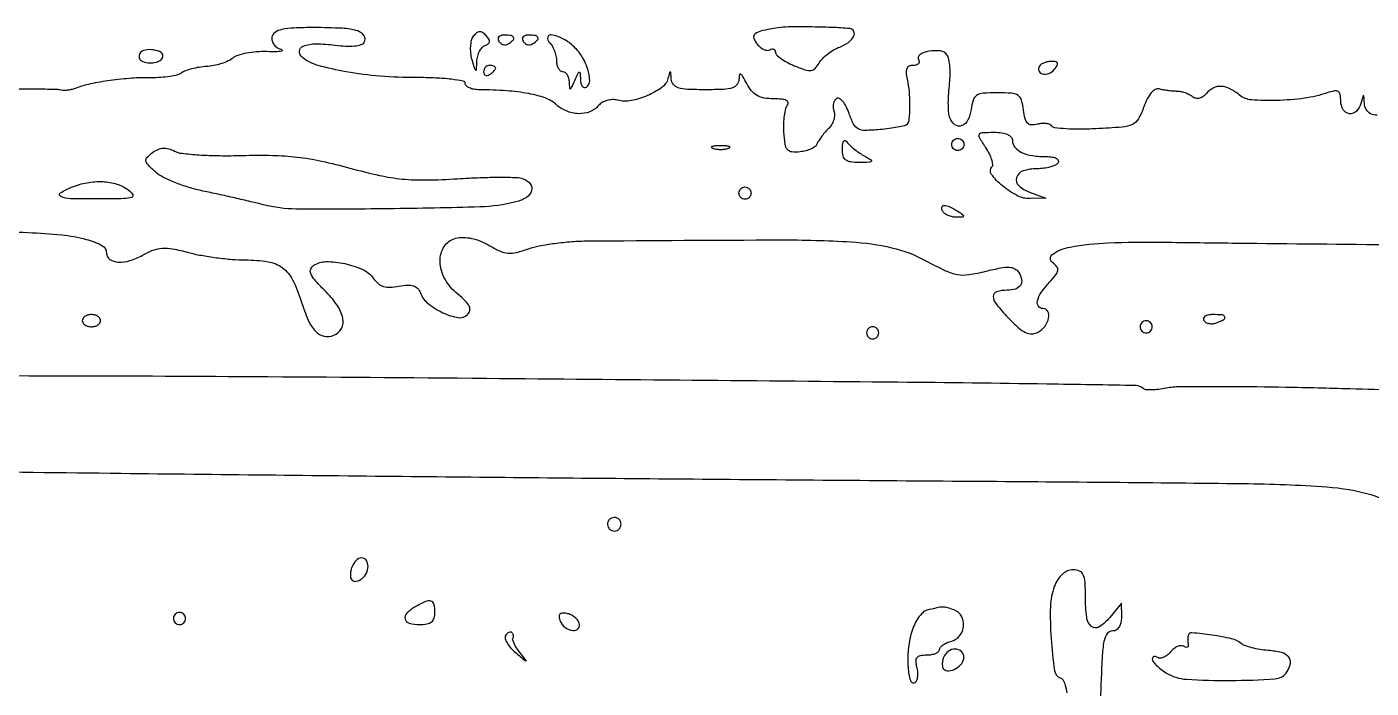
# Model space of a CAD drawing. Extents: x 0 to 5034, y 0 to 2560.
# Drawn here: x 3751.9 to 3973, y 213.5 to 322.3 of the extents above; entities that cross this region are included whole.
import ezdxf

# ---------------------------------------------------------------- set-up
doc = ezdxf.new("R2010")
doc.units = 0

msp = doc.modelspace()

# ---------------------------------------------------------------- linework, layer by layer
for points in [[(3973.988919, 307.810731, -0.116603), (3972.882037, 308.062728, -0.152812), (3972.187745, 308.721672, -0.110963), (3971.883999, 309.75, 0.002113), (3971.801199, 310.923939, 0.392517), (3971.719237, 311, 0.339035), (3971.622879, 310.926177, 0.001923), (3971.310674, 309.75, -0.133444), (3970.566971, 308.453895, -0.227518), (3969.412677, 308.049308, -0.232984), (3968.396363, 308.698003, -0.137074), (3968, 310.116631, 0.042968), (3967.906754, 311.199688, 0.216726), (3967.573016, 311.688964, 0.187533), (3966.947366, 311.799308, 0.031557), (3965.75, 311.481704, -0.046098), (3962.00913, 310.60484, -0.028106), (3957.483161, 310.233257, -0.024515), (3953.306781, 310.33059, -0.156356), (3951.365449, 311.111667, 0.053867), (3949.775408, 312.165029, 0.106898), (3948.322961, 312.558385, 0.13048), (3947.03191, 312.285902, 0.103006), (3945.911009, 311.392773, -0.063817), (3945.35144, 310.87084, -0.098151), (3944.750651, 310.597138, -0.114093), (3944.15782, 310.594412, -0.111035), (3943.617321, 310.851362, 0.052677), (3943.080444, 311.187714, 0.032088), (3942.387588, 311.472731, 0.031911), (3941.655988, 311.669162, 0.048145), (3941, 311.7365, -0.019728), (3940.326204, 311.767197, -0.01221), (3939.538297, 311.853737, -0.012242), (3938.763115, 311.977482, -0.021492), (3938.130373, 312.122807, 0.199084), (3937.49385, 312.043282, 0.085628), (3936.820375, 311.489519, 0.060793), (3936.16996, 310.518861, 0.033261), (3935.608171, 309.199046, -0.043077), (3934.715749, 307.211516, -0.159339), (3933.719482, 306.289626, -0.08776), (3932.039414, 305.85069, -0.008019), (3927.711198, 305.571397, -0.011155), (3925.091677, 305.50303, -0.016734), (3922.805676, 305.570901, -0.01169), (3920.952061, 305.731684, -0.230802), (3920.482404, 306.028471, 0.166538), (3920.159565, 306.293392, 0.060326), (3919.575348, 306.43427, 0.051483), (3918.846477, 306.443921, 0.04156), (3918.074769, 306.309302, -0.074437), (3917.105241, 306.20499, -0.19352), (3916.476812, 306.488451, -0.133845), (3916.075645, 307.225173, -0.029656), (3915.825765, 308.653182, 0.042486), (3915.500333, 310.268072, 0.178089), (3914.921421, 311.051714, 0.128161), (3913.850398, 311.415125, 0.01805), (3911.5, 311.5, 0.018087), (3909.170694, 311.415712, 0.124364), (3908.091584, 311.058349, 0.177895), (3907.507342, 310.292101, 0.046226), (3907.183578, 308.75, -0.087606), (3906.669315, 307.022411, -0.185234), (3905.653476, 306.094132, -0.259839), (3904.541507, 306.244443, -0.141328), (3903.685628, 307.376856, -0.071825), (3903.509881, 308.151837, -0.016762), (3903.448311, 309.486997, -0.016947), (3903.481506, 311.043066, -0.015902), (3903.619678, 312.626856, 0.022517), (3903.735874, 314.198546, 0.025081), (3903.70337, 315.718407, 0.025524), (3903.545779, 316.997651, 0.106629), (3903.25526, 317.7124, 0.216089), (3902.154137, 318.382428, 0.07402), (3900.242196, 318.33125, 0.101325), (3898.761959, 317.746034, 0.406945), (3898.570264, 316.88631, -0.156055), (3898.653904, 316.550301, -0.191393), (3898.516032, 316.260354, -0.128089), (3898.152007, 316.064345, -0.059856), (3897.616435, 316, 0.110571), (3896.978097, 315.857089, 0.183451), (3896.599849, 315.465001, 0.122132), (3896.488492, 314.781505, 0.038325), (3896.653019, 313.75, -0.036929), (3896.987679, 311.688797, -0.024337), (3897.080083, 309.287838, -0.019238), (3896.973235, 307.094149, -0.17636), (3896.576465, 306.243132, -0.143799), (3896.244243, 306.061743, -0.00853), (3895.108894, 305.835072, -0.012282), (3893.726714, 305.618485, -0.008713), (3892.167292, 305.440807, -0.019681), (3889.788944, 305.30589, -0.126215), (3888.625533, 305.582954, -0.154699), (3887.858522, 306.359941, -0.034149), (3887.113873, 308.103189, 0.033402), (3886.635777, 309.227069, 0.057174), (3886.075224, 310.076693, 0.083791), (3885.524616, 310.546303, 0.28014), (3885.069546, 310.542982, 0.122041), (3884.736189, 310.202171, 0.081485), (3884.538445, 309.690597, 0.073659), (3884.502881, 309.09041, 0.069748), (3884.640801, 308.493674, -0.108296), (3884.741465, 307.830568, -0.062026), (3884.588749, 307.032138, -0.057562), (3884.221807, 306.227541, -0.060705), (3883.686413, 305.543556, 0.019052), (3883.084298, 304.893719, 0.018039), (3882.521835, 304.188303, 0.018335), (3882.070029, 303.528442, 0.058328), (3881.839286, 303.047324, -0.156392), (3881.541271, 302.647843, -0.048061), (3880.881852, 302.26718, -0.042821), (3880.016586, 301.959251, -0.035625), (3879.056382, 301.779467, -0.0513), (3877.712805, 301.764201, -0.200269), (3876.993772, 302.144458, -0.137752), (3876.602131, 303.032759, -0.020447), (3876.403597, 305, -0.022901), (3876.38395, 306.4136, -0.02582), (3876.497261, 307.767041, -0.026323), (3876.711492, 308.894404, -0.111732), (3877.016179, 309.504822, 0.252766), (3877.095085, 309.914344, 0.217462), (3876.798437, 310.243784, 0.080071), (3875.997503, 310.448014, 0.022857), (3874.712039, 310.504822, -0.043235), (3873.154609, 310.637326, -0.086254), (3871.993617, 311.052423, -0.091763), (3871.086416, 311.814176, -0.054213), (3870.307816, 313, 0.010675), (3869.669138, 314.185886, 0.133238), (3869.31331, 314.545371, 0.511138), (3869.089725, 314.445673, 0.049514), (3869.014742, 313.75, -0.158449), (3868.720557, 312.870258, -0.157924), (3867.964961, 312.330216, -0.066104), (3866.461935, 312.064058, -0.010812), (3863.5, 312, -0.011253), (3860.562868, 312.066113, -0.064354), (3859.030092, 312.334818, -0.146538), (3858.230337, 312.873871, -0.156388), (3857.883999, 313.75, 0.003278), (3857.806164, 314.81806, 0.341141), (3857.713098, 314.920637, 0.386014), (3857.603628, 314.851954, 0.003555), (3857.329708, 313.848832, -0.172356), (3856.315644, 312.369177, -0.055496), (3853.96954, 311.03291, -0.054855), (3851.259834, 310.202815, -0.111317), (3849.043707, 310.278319, 0.072903), (3848.203983, 310.371258, 0.059888), (3847.311755, 310.231888, 0.061551), (3846.504019, 309.892729, 0.089637), (3845.914323, 309.396765, -0.128094), (3844.492932, 308.374985, -0.101731), (3842.621731, 308.062048, -0.091968), (3840.615703, 308.511644, -0.083107), (3838.823572, 309.659665, 0.102192), (3837.142153, 310.649102, 0.036051), (3834.423102, 311.361194, 0.028773), (3830.80878, 311.820994, 0.014823), (3826.25, 312.000534, -0.041991), (3825.388599, 312.081442, -0.061225), (3824.660937, 312.306438, -0.080079), (3824.167112, 312.631386, -0.210265), (3824, 313.011202, 0.360888), (3823.663221, 313.417029, 0.015831), (3821.712886, 313.719319, 0.019884), (3819.136052, 313.931998, 0.010647), (3815.94282, 314, -0.020095), (3809.996907, 314.239059, -0.023567), (3804.400667, 314.956434, -0.02428), (3799.769248, 316.007537, -0.098649), (3797.202666, 317.306058, -0.240169), (3796.721586, 318.343125, -0.30234), (3797.325973, 319.182107, -0.092314), (3799.459403, 319.559781, -0.031841), (3802.595736, 319.331824, 0.022685), (3804.300626, 319.176498, 0.036428), (3805.759454, 319.216379, 0.04254), (3806.865353, 319.423546, 0.188955), (3807.384459, 319.81305, 0.292441), (3807.367866, 320.887532, 0.177049), (3806.30759, 321.670172, 0.058767), (3803.723751, 322.108404, 0.012565), (3799.16571, 322.224562, 0.009879), (3795.788379, 322.159015, 0.044129), (3793.825497, 321.907657, 0.088954), (3792.700876, 321.441422, 0.203273), (3792.192914, 320.697769, 0.11631), (3792.213724, 320.074803, 0.092222), (3792.506866, 319.466242, 0.08521), (3793.025778, 318.965115, 0.080123), (3793.692914, 318.652629, -0.276055), (3793.85395, 318.481135, -0.43037), (3793.750003, 318.328394, -0.038756), (3792.8425, 318.252943, -0.009609), (3791.349648, 318.273456, 0.027194), (3789.654351, 318.237143, 0.028128), (3787.992301, 318.016413, 0.029284), (3786.583723, 317.661503, 0.097141), (3785.748535, 317.206266, -0.067073), (3784.988253, 316.7309, -0.029071), (3783.872387, 316.302318, -0.028121), (3782.615186, 315.978148, -0.033327), (3781.398887, 315.819754, 0.024198), (3780.204131, 315.68628, 0.023242), (3779.011436, 315.436902, 0.023904), (3777.982432, 315.118149, 0.073434), (3777.342172, 314.772685, -0.098007), (3776.651604, 314.442491, -0.023236), (3775.395819, 314.182487, -0.023029), (3773.897998, 314.014562, -0.020923), (3772.342172, 313.977594, 0.022526), (3769.14072, 313.891265, 0.016431), (3765.600674, 313.518684, 0.016508), (3762.317106, 312.952557, 0.041982), (3760, 312.267, -0.032756), (3759.352303, 312.062315, -0.027792), (3758.646875, 311.930279, -0.028733), (3757.989057, 311.882827, -0.067109), (3757.5, 311.941527, 0.059121), (3756.774545, 312.040335, 0.001859), (3753.782812, 312.080863, 0.003596), (3750.24988, 312.090177, 0.002482)], [(3985.644058, 262.358509, -0.001485), (3969.5, 262.772274, 0.002567), (3958.923583, 263.020444, 0.003616), (3949.491269, 263.125083, 0.002128), (3941.546618, 263.121944, 0.049403), (3939.300064, 262.888871, -0.020468), (3938.030084, 262.682395, -0.027067), (3936.860939, 262.604977, -0.026576), (3935.913422, 262.643979, -0.17452), (3935.490186, 262.843147, 0.194257), (3934.361687, 263.322484, 0.000705), (3919.649337, 263.565564, 0.001466), (3895.163563, 263.863795, 0.000106), (3827.5, 264.475145, 0.000694), (3789.156833, 264.760201, 0.001064), (3755.934219, 264.890329, 0.001203), (3726.202767, 264.871954, 0.001487)], [(3745.52928, 288.612892, -0.011054), (3752.074701, 288.510895, -0.016223), (3757.614002, 288.121781, -0.039389), (3761.64217, 287.383319, -0.057469), (3764.22185, 286.368304, -0.277061), (3765, 285.071805, 0.252681), (3765.531872, 284.086544, 0.132978), (3766.891893, 283.64129, 0.085878), (3768.843279, 283.875304, 0.057648), (3770.911861, 284.7642, -0.036233), (3772.679139, 285.614817, -0.078864), (3774.144371, 285.940551, -0.063551), (3775.830224, 285.82983, -0.017209), (3778.442007, 285.226754, 0.020654), (3780.545235, 284.756342, 0.012178), (3783.089751, 284.360359, 0.012172), (3785.65499, 284.088234, 0.020339), (3787.823222, 284, -0.040267), (3791.569709, 283.697791, -0.119181), (3793.931864, 282.704032, -0.118748), (3795.583979, 280.738351, -0.039829), (3796.994928, 277.235687, 0.026945), (3798.170344, 274.08618, 0.087737), (3799.397559, 272.237749, 0.150757), (3800.776746, 271.465549, 0.1454), (3802.373252, 271.589736, 0.181706), (3803.617998, 272.694518, 0.174192), (3803.854731, 274.368521, 0.10282), (3802.909353, 276.547478, 0.042806), (3800.834425, 279.011729, -0.013617), (3799.222247, 280.714197, -0.08202), (3798.569919, 281.738087, -0.200394), (3798.563985, 282.476555, -0.151331), (3799.084425, 283.109845, -0.147401), (3801.125895, 283.718652, -0.052819), (3804.176437, 283.386635, -0.052783), (3807.119805, 282.413127, -0.133579), (3808.84302, 280.989521, 0.064406), (3809.639225, 280.123414, 0.099264), (3810.528851, 279.636355, 0.086337), (3811.628813, 279.491669, 0.039004), (3813.07762, 279.665524, -0.031754), (3814.490571, 279.85587, -0.092166), (3815.466164, 279.74477, -0.130073), (3816.139554, 279.326426, -0.097759), (3816.605781, 278.584935, 0.131675), (3817.895704, 276.809254, 0.061774), (3820.323543, 275.296195, 0.064708), (3822.846806, 274.502682, 0.247789), (3824.364902, 274.989541, 0.139623), (3824.731647, 275.665337, 0.168138), (3824.650297, 276.379619, 0.089604), (3824.03843, 277.227166, 0.022297), (3822.75, 278.362203, -0.096723), (3820.65855, 280.843499, -0.118978), (3819.851089, 283.753594, -0.152979), (3820.529313, 286.206221, -0.190117), (3822.438372, 287.573888, -0.06806), (3823.657278, 287.708505, -0.046859), (3825.038904, 287.542521, -0.043006), (3826.491492, 287.094499, -0.037125), (3827.922916, 286.386463, 0.028665), (3829.703412, 285.467989, 0.083554), (3831.038426, 285.123954, 0.081701), (3832.429602, 285.232052, 0.026604), (3834.408246, 285.830661, -0.039363), (3836.161975, 286.312794, -0.014523), (3838.695501, 286.723114, -0.01429), (3841.49942, 287.012771, -0.016688), (3844.173702, 287.122444, -0.001159), (3875.726886, 287.28956, -0.015176), (3887.423117, 286.969348, -0.04283), (3894.171754, 285.995399, -0.066846), (3899.654241, 283.916552, 0.01301), (3902.97819, 282.2285, 0.066995), (3904.940427, 281.599736, 0.081492), (3906.819594, 281.57403, 0.024437), (3909.635316, 282.13839, -0.012437), (3912.051273, 282.683216, -0.058381), (3913.46822, 282.797238, -0.113045), (3914.383166, 282.552406, -0.133439), (3915.035792, 281.942088, -0.090801), (3915.49802, 280.759029, -0.195303), (3915.312206, 279.8152, -0.176408), (3914.493709, 279.203965, -0.073183), (3913.10765, 279, 0.068186), (3911.359792, 278.760526, 0.347924), (3910.82141, 278.020295, 0.161606), (3911.301004, 276.751017, 0.019713), (3913.292027, 274.486083, 0.018436), (3914.968703, 272.849229, 0.072419), (3916.164721, 272.045087, 0.123206), (3917.186097, 271.835741, 0.112568), (3918.223946, 272.119852, 0.110044), (3919.34908, 273.088118, 0.111353), (3919.950792, 274.438442, 0.174496), (3919.788058, 275.529128, 0.275997), (3919, 276, -0.244422), (3918.254836, 276.387414, -0.215988), (3918.09119, 277.254824, -0.09285), (3918.712056, 278.629797, -0.035193), (3920.04148, 280.274898, 0.018194), (3921.13464, 281.537386, 0.128001), (3921.465327, 282.272665, 0.215689), (3921.306222, 282.878435, 0.064517), (3920.597419, 283.552424, -0.521461), (3920.628392, 284.965746, -0.101303), (3923.469821, 286.119241, -0.036535), (3929.722407, 286.814094, -0.013015), (3938.713236, 286.918488, 0.001067), (3950.93112, 286.768387, 0.000137), (3977.149418, 286.509409, 0.000172), (4005.943886, 286.242771, 0.000232)], [(3709.5, 249.587568, 0.000212), (3767.394206, 248.894006, 0.000375), (3815.123869, 248.378214, 0.000408), (3859.960678, 247.963914, 0.000318), (3908.685146, 247.584474, -0.000823), (3951.949784, 247.203827, -0.015039), (3965.7148, 246.645764, -0.051475), (3972.929296, 245.38167, -0.11613), (3977.75, 242.700723, 0.039146)], [(3928.501385, 211.581901, -0.002663), (3928.799937, 218.574, -0.031331), (3929.10055, 221.279895, -0.108453), (3929.616286, 222.536898, -0.246145), (3930.5, 223, 0.134124), (3931.102284, 223.164521, 0.115456), (3931.57787, 223.619455, 0.091828), (3931.87669, 224.3371, 0.05661), (3931.966731, 225.25), (3931.933461, 227.5), (3929.994668, 225.173717, -0.070966), (3928.266683, 223.613862, -0.33573), (3927.01696, 223.682919, -0.188592), (3926.206391, 225.184533, -0.030553), (3926, 228.559017, 0.014218), (3925.930254, 231.011276, 0.092992), (3925.636019, 232.201663, 0.189565), (3925.026983, 232.790272, 0.098734), (3923.975249, 233, 0.099685), (3923.051814, 232.814047, 0.082451), (3922.201055, 232.278342, 0.07064), (3921.46498, 231.410207, 0.047827), (3920.880536, 230.25, 0.087059), (3920.229128, 226.992625, 0.02325), (3920.350119, 221.686012, 0.016242), (3920.885038, 216.448008, 0.286146), (3921.925592, 215.191469, -0.198741), (3922.34018, 214.832138, -0.045741), (3922.684393, 213.952226, -0.040427), (3922.921293, 212.787516, -0.029972)]]:
    msp.add_lwpolyline(points, format="xyb")
for points in [[(3825.31642, 320.792382, 0.10129), (3824.985177, 320.117159, 0.046644), (3824.82752, 319.146169, 0.04349), (3824.84847, 318.054192, 0.04559), (3825.059122, 317, 0.002476), (3825.538721, 315.41194, 0.227632), (3825.699087, 315.238372, 0.509424), (3825.826528, 315.319168, 0.004367), (3825.90032, 316.666667, -0.052389), (3826.031288, 317.529403, -0.05495), (3826.337906, 318.33151, -0.061185), (3826.763956, 318.958114, -0.125656), (3827.25, 319.291667, 0.069697), (3827.772819, 319.570945, 0.214282), (3827.967161, 319.911292, 0.171034), (3827.861019, 320.341045, 0.042849), (3827.407618, 320.917382, 0.053547), (3826.825846, 321.419037, 0.167618), (3826.335347, 321.556078, 0.164024), (3825.857722, 321.362614, 0.050749)], [(3829.510081, 319.983688, 0.090427), (3829.820631, 319.639411, 0.095498), (3830.22714, 319.434921, 0.099685), (3830.665803, 319.401101, 0.108373), (3831.069098, 319.542705, 0.050477), (3831.838655, 320.13314, 0.315493), (3831.933879, 320.592818, 0.25701), (3831.519563, 320.914842, 0.039415), (3830.440983, 321, 0.067432), (3829.890269, 320.925389, 0.140899), (3829.524436, 320.701458, 0.190788), (3829.397824, 320.36964, 0.136093)], [(3833.510081, 319.983688, 0.090427), (3833.820631, 319.639411, 0.095498), (3834.22714, 319.434921, 0.099685), (3834.665803, 319.401101, 0.108373), (3835.069098, 319.542705, 0.050477), (3835.838655, 320.13314, 0.315493), (3835.933879, 320.592818, 0.25701), (3835.519563, 320.914842, 0.039415), (3834.440983, 321, 0.067432), (3833.890269, 320.925389, 0.140899), (3833.524436, 320.701458, 0.190788), (3833.397824, 320.36964, 0.136093)], [(3837.8, 319.8, -0.062206), (3838.259641, 319.209158, -0.039117), (3838.6475, 318.42375, -0.038823), (3838.91209, 317.577103, -0.056383), (3839, 316.8, 0.053595), (3839.074027, 316.111367, 0.073362), (3839.29375, 315.52875, 0.093122), (3839.618409, 315.137625, 0.17482), (3840, 315, -0.16722), (3840.387084, 314.86682, -0.090029), (3840.726896, 314.485937, -0.072474), (3840.969234, 313.919407, -0.054897), (3841.070285, 313.25, 0.011173), (3841.131074, 312.278423, 0.467319), (3841.282091, 312.172505, 0.223503), (3841.489401, 312.347994, 0.005675), (3842, 313.5, -0.004561), (3842.535655, 314.715843, -0.240506), (3842.729011, 314.870499, -0.453283), (3842.870739, 314.763078, -0.008061), (3842.929715, 313.690983, 0.050739), (3843.021917, 313.037761, 0.105867), (3843.245526, 312.577869, 0.175084), (3843.557243, 312.382164, 0.194278), (3843.90612, 312.441979, 0.265759), (3844.475761, 313.490392, 0.073701), (3844.148856, 315.40708, 0.062474), (3843.144755, 317.535205, 0.070811), (3841.679687, 319.25, 0.060208), (3839.926101, 320.455146, 0.085462), (3838.128483, 321.03362, 0.393461), (3837.554404, 320.633335, 0.254701)], [(3875.406647, 322.191451, 0.012771), (3872.732406, 321.688287, 0.114845), (3871.660946, 321.183593, 0.31271), (3871.452391, 320.499095, 0.095872), (3872.000683, 319.499177, 0.051192), (3872.535356, 318.974694, 0.064875), (3873.126963, 318.616913, 0.078734), (3873.682828, 318.470705, 0.164878), (3874.113307, 318.570027, -0.082442), (3874.452119, 318.708927, -0.161028), (3874.739534, 318.681609, -0.182412), (3874.930562, 318.494537, -0.109182), (3875, 318.180337, 0.205583), (3875.189908, 317.737981, 0.034744), (3875.915197, 317.139002, 0.033052), (3876.922404, 316.514857, 0.024001), (3878.115565, 315.952131, 0.016994), (3879.905205, 315.281132, 0.108096), (3880.864414, 315.175801, 0.17641), (3881.545675, 315.509278, 0.064126), (3882.19628, 316.38625, -0.06573), (3882.739476, 317.113575, -0.033708), (3883.588582, 317.874462, -0.032802), (3884.583705, 318.551886, -0.042221), (3885.580715, 319.030688, 0.066305), (3887.00042, 319.798436, 0.110327), (3887.8961, 320.813749, 0.248718), (3887.90867, 321.62103, 0.259057), (3887.25, 322.063815, 0.01194), (3884.243785, 322.247432, 0.006587), (3880.563033, 322.335603, 0.005344), (3877.091747, 322.33591, 0.037477)], [(3770.487659, 317.980032, 0.086456), (3770.347192, 317.629461, 0.102024), (3770.345313, 317.272696, 0.11056), (3770.481778, 316.965717, 0.11748), (3770.733688, 316.754232, 0.085984), (3771.764165, 316.443417, 0.076224), (3772.8851, 316.477903, 0.087776), (3773.803236, 316.82141, 0.194412), (3774.25, 317.404671, 0.34024), (3773.96037, 318.116771, 0.094491), (3772.74709, 318.546191, 0.079865), (3771.313066, 318.535234, 0.215807)], [(3918.439699, 315.902432, 0.224307), (3918.34949, 315.10226, 0.259634), (3918.912648, 314.594515, 0.153551), (3919.957775, 314.677327, 0.124203), (3920.870817, 315.344344, 0.031082), (3921.350581, 316.001551, 0.224487), (3921.398805, 316.379874, 0.276877), (3921.139755, 316.60512, 0.043901), (3920.440135, 316.666667, 0.045576), (3919.820558, 316.610073, 0.045718), (3919.222161, 316.442173, 0.049747), (3918.729936, 316.195636, 0.113856)], [(3827, 314.940983, 0.108972), (3827.078288, 314.586039, 0.182303), (3827.29375, 314.3746, 0.161196), (3827.6179, 314.343488, 0.082592), (3828, 314.5, 0.029505), (3828.382774, 314.768994, 0.035638), (3828.70625, 315.066025, 0.038439), (3828.934461, 315.34829, 0.151918), (3829, 315.559017, 0.210953), (3828.92554, 315.727648, 0.081139), (3828.70625, 315.870461, 0.061769), (3828.382849, 315.967655, 0.042167), (3828, 316, 0.105053), (3827.618444, 315.918938, 0.099167), (3827.29375, 315.688914, 0.09642), (3827.076123, 315.345238, 0.093332)], [(3889.5, 301.194945, -0.008156), (3890.729053, 300.47125, -0.421171), (3890.784985, 300.22696, -0.247029), (3890.50056, 300.066267, -0.004712), (3888.75, 300.030409, -0.03568), (3887.346185, 300.115124, -0.138423), (3886.553582, 300.45651, -0.167073), (3886.14025, 301.11886, -0.058473), (3886.015313, 302.25, -0.028159), (3886.067343, 303.07335, -0.113675), (3886.236845, 303.543842, -0.34363), (3886.482469, 303.629803, -0.164063), (3886.765313, 303.414537, 0.053713), (3887.1843, 302.91945, 0.019837), (3887.871686, 302.314778, 0.019392), (3888.680423, 301.708831, 0.022102)], [(3906, 303, -0.099038), (3905.923658, 302.618362, -0.097945), (3905.70625, 302.29375, -0.097945), (3905.381638, 302.076342, -0.099038), (3905, 302, -0.099038), (3904.618362, 302.076342, -0.097945), (3904.29375, 302.29375, -0.097945), (3904.076342, 302.618362, -0.099038), (3904, 303, -0.099038), (3904.076342, 303.381638, -0.097945), (3904.29375, 303.70625, -0.097945), (3904.618362, 303.923658, -0.099038), (3905, 304, -0.099038), (3905.381638, 303.923658, -0.097945), (3905.70625, 303.70625, -0.097945), (3905.923658, 303.381638, -0.099038)], [(3914, 303.606989, 0.17959), (3914.399966, 302.529349, 0.10718), (3915.504898, 301.695513, 0.072615), (3917.283148, 301.168829, 0.035759), (3919.640804, 301, -0.03733), (3920.56591, 300.930835, -0.08627), (3921.224903, 300.711452, -0.167882), (3921.527192, 300.383469, -0.246192), (3921.5, 300, -0.143394), (3921.071463, 299.614657, -0.041415), (3920.231028, 299.29375, -0.037968), (3919.17813, 299.073659, -0.032553), (3918.047972, 299, 0.079395), (3915.757958, 298.63406, 0.240047), (3914.676707, 297.546959, 0.292822), (3915.025091, 296.227781, 0.098344), (3916.806177, 295.143555), (3919.5, 294.157895), (3916.924314, 294.078947, -0.128202), (3914.807014, 294.562145, -0.053082), (3912.340413, 296.197467, -0.058376), (3910.541653, 298.079942, -0.373961), (3910.626312, 299.292979, 0.231732), (3910.767798, 299.706081, 0.045927), (3910.594376, 300.491773, 0.040039), (3910.200599, 301.452293, 0.027742), (3909.612405, 302.468792, -0.010649), (3908.561108, 304.150334, -0.263847), (3908.54976, 304.67783, -0.264321), (3908.99659, 304.957688, -0.010682), (3910.976947, 305, -0.034278), (3912.25936, 304.911981, -0.073818), (3913.207461, 304.634801, -0.111176), (3913.788397, 304.190194, -0.175807)], [(3787.267138, 301.185856, -0.013072), (3792.257639, 301.20376, -0.023379), (3796.348565, 300.919789, -0.023872), (3800.336935, 300.260633, -0.014329), (3805, 299.118607, 0.01304), (3809.879069, 297.910335, 0.029489), (3813.635546, 297.312901, 0.028715), (3817.496526, 297.153178, 0.011767), (3822.739779, 297.360932, -0.006726), (3826.388855, 297.542381, -0.008951), (3829.709001, 297.603247, -0.006688), (3832.474915, 297.567434, -0.085226), (3833.489779, 297.365548, -0.13006), (3834.681571, 296.505551, -0.250789), (3834.903974, 295.383116, -0.181395), (3834.058082, 294.281235, -0.077978), (3832.325544, 293.54557, -0.05389), (3826.419153, 292.7239, -0.004777), (3811.36208, 292.407669, -0.004436), (3796.220484, 292.368701, -0.061143), (3790.789117, 293.070127, 0.004518), (3788.745303, 293.5736, 0.002136), (3786.100281, 294.187961, 0.002116), (3783.326508, 294.807412, 0.00299), (3780.850139, 295.333954, -0.022832), (3778.528221, 295.924818, -0.021544), (3776.223543, 296.734681, -0.022083), (3774.247202, 297.629523, -0.066939), (3773.033871, 298.464959, -0.015162), (3771.769204, 299.683921, -0.158966), (3771.455094, 300.320818, -0.237865), (3771.645383, 300.887126, -0.03707), (3772.571872, 301.676213, -0.055853), (3773.458632, 302.183681, -0.085489), (3774.317435, 302.391687, -0.085075), (3775.199373, 302.300814, -0.054799), (3776.155278, 301.916898, 0.095267), (3777.374614, 301.537793, 0.011446), (3780.194473, 301.287341, 0.01329), (3783.594177, 301.154287, 0.010568)], [(3867.25, 302.337719, -0.057986), (3866.679992, 302.181385, -0.037979), (3866, 302.12966, -0.037979), (3865.320008, 302.181385, -0.057986), (3864.75, 302.337719, -0.174857), (3864.540618, 302.525001, -0.447206), (3864.601562, 302.693942, -0.078554), (3865.10856, 302.810911, -0.017491), (3866, 302.842105, -0.017491), (3866.89144, 302.810911, -0.078554), (3867.398438, 302.693942, -0.447206), (3867.459382, 302.525001, -0.174857)], [(3768.55887, 295.531803, -0.08692), (3769.289817, 294.746922, -0.496964), (3769.125379, 294.290792, -0.070684), (3767.845256, 294.082596, -0.003845), (3763.75, 294.031803, -0.006795), (3759.071193, 294.07334, -0.096299), (3757.443179, 294.427958, -0.603778), (3757.396777, 295.022178, -0.045069), (3759.25, 295.968838, -0.050745), (3761.811261, 296.707515, -0.056634), (3764.374527, 296.877539, -0.061783), (3766.699925, 296.477596, -0.088689)], [(3871, 295, -0.099038), (3870.923658, 294.618362, -0.097945), (3870.70625, 294.29375, -0.097945), (3870.381638, 294.076342, -0.099038), (3870, 294, -0.099038), (3869.618362, 294.076342, -0.097945), (3869.29375, 294.29375, -0.097945), (3869.076342, 294.618362, -0.099038), (3869, 295, -0.099038), (3869.076342, 295.381638, -0.097945), (3869.29375, 295.70625, -0.097945), (3869.618362, 295.923658, -0.099038), (3870, 296, -0.099038), (3870.381638, 295.923658, -0.097945), (3870.70625, 295.70625, -0.097945), (3870.923658, 295.381638, -0.099038)], [(3905, 292, -0.010223), (3905.842749, 291.430616, -0.295079), (3905.935744, 291.199331, -0.343021), (3905.761472, 291.046994, -0.012098), (3904.809017, 291.015313, -0.053738), (3904.116349, 291.083635, -0.049393), (3903.433213, 291.298248, -0.052761), (3902.859627, 291.617978, -0.101161), (3902.5, 292, -0.175918), (3902.366526, 292.640978, -0.372932), (3902.722292, 292.949198, -0.110887), (3903.680839, 292.733972, -0.03301)], [(3761, 274, 0.148195), (3761.115568, 273.618646, 0.098894), (3761.440625, 273.29375, 0.082425), (3761.926543, 273.074694, 0.064853), (3762.5, 273, 0.064853), (3763.073457, 273.074694, 0.082425), (3763.559375, 273.29375, 0.098894), (3763.884432, 273.618646, 0.148195), (3764, 274, 0.148195), (3763.884432, 274.381354, 0.098894), (3763.559375, 274.70625, 0.082425), (3763.073457, 274.925306, 0.064853), (3762.5, 275, 0.064853), (3761.926543, 274.925306, 0.082425), (3761.440625, 274.70625, 0.098894), (3761.115568, 274.381354, 0.148195)], [(3945.473008, 274.043674, 0.126981), (3945.809536, 273.720854, 0.081026), (3946.321649, 273.533742, 0.072258), (3946.926665, 273.506898, 0.066719), (3947.532025, 273.650663, 0.027681), (3948.769457, 274.205874, 0.395517), (3948.917133, 274.622791, 0.275668), (3948.476999, 274.936989, 0.020503), (3946.940983, 275, 0.045552), (3946.193244, 274.931736, 0.099152), (3945.660421, 274.719079, 0.177225), (3945.42542, 274.405148, 0.214542)], [(3890, 272, 0.099038), (3890.076342, 271.618362, 0.097945), (3890.29375, 271.29375, 0.097945), (3890.618362, 271.076342, 0.099038), (3891, 271, 0.099038), (3891.381638, 271.076342, 0.097945), (3891.70625, 271.29375, 0.097945), (3891.923658, 271.618362, 0.099038), (3892, 272, 0.099038), (3891.923658, 272.381638, 0.097945), (3891.70625, 272.70625, 0.097945), (3891.381638, 272.923658, 0.099038), (3891, 273, 0.099038), (3890.618362, 272.923658, 0.097945), (3890.29375, 272.70625, 0.097945), (3890.076342, 272.381638, 0.099038)], [(3935, 273, 0.099038), (3935.076342, 272.618362, 0.097945), (3935.29375, 272.29375, 0.097945), (3935.618362, 272.076342, 0.099038), (3936, 272, 0.099038), (3936.381638, 272.076342, 0.097945), (3936.70625, 272.29375, 0.097945), (3936.923658, 272.618362, 0.099038), (3937, 273, 0.099038), (3936.923658, 273.381638, 0.097945), (3936.70625, 273.70625, 0.097945), (3936.381638, 273.923658, 0.099038), (3936, 274, 0.099038), (3935.618362, 273.923658, 0.097945), (3935.29375, 273.70625, 0.097945), (3935.076342, 273.381638, 0.099038)], [(3847.552786, 241.08541, 0.099038), (3847.401684, 240.679226, 0.097945), (3847.417584, 240.244476, 0.097945), (3847.597789, 239.848514, 0.099038), (3847.91459, 239.552786, 0.099038), (3848.320774, 239.401684, 0.097945), (3848.755524, 239.417584, 0.097945), (3849.151486, 239.597789, 0.099038), (3849.447214, 239.91459, 0.099038), (3849.598316, 240.320774, 0.097945), (3849.582416, 240.755524, 0.097945), (3849.402211, 241.151486, 0.099038), (3849.08541, 241.447214, 0.099038), (3848.679226, 241.598316, 0.097945), (3848.244476, 241.582416, 0.097945), (3847.848514, 241.402211, 0.099038)], [(3805.345077, 233.456872, 0.040437), (3805.159636, 232.825266, 0.047038), (3805.090489, 232.203417, 0.053261), (3805.137634, 231.679172, 0.148397), (3805.30993, 231.356736, 0.242984), (3806.067091, 231.115307, 0.130219), (3806.983357, 231.532249, 0.102648), (3807.733481, 232.459491, 0.119467), (3808, 233.559017, 0.145562), (3807.698605, 234.572362, 0.263631), (3806.952801, 234.957869, 0.194771), (3806.03364, 234.543885, 0.099447)], [(3815.75, 226.919901, 0.061164), (3814.358743, 225.863165, 0.268822), (3814.090685, 224.908743, 0.273891), (3814.784845, 224.215547, 0.06259), (3816.5, 224, 0.044917), (3817.682766, 224.106468, 0.124434), (3818.4375, 224.45, 0.149477), (3818.857434, 225.064742, 0.07578), (3819, 226, 0.057374), (3818.847186, 227.327349, 0.272918), (3818.340609, 227.858094, 0.177336), (3817.433986, 227.789794, 0.025305)], [(3776, 225, 0.099038), (3776.076342, 224.618362, 0.097945), (3776.29375, 224.29375, 0.097945), (3776.618362, 224.076342, 0.099038), (3777, 224, 0.099038), (3777.381638, 224.076342, 0.097945), (3777.70625, 224.29375, 0.097945), (3777.923658, 224.618362, 0.099038), (3778, 225, 0.099038), (3777.923658, 225.381638, 0.097945), (3777.70625, 225.70625, 0.097945), (3777.381638, 225.923658, 0.099038), (3777, 226, 0.099038), (3776.618362, 225.923658, 0.097945), (3776.29375, 225.70625, 0.097945), (3776.076342, 225.381638, 0.099038)], [(3839.610496, 224.572649, 0.1429), (3840.41284, 223.517842, 0.134359), (3841.676078, 223.028585, 0.2383), (3842.564415, 223.368524, 0.271076), (3842.750467, 224.25, 0.094989), (3842.469005, 224.752215, 0.055843), (3841.967836, 225.227591, 0.053079), (3841.337846, 225.606394, 0.061011), (3840.670641, 225.822649, 0.054411), (3839.943861, 225.883, 0.213542), (3839.547707, 225.693279, 0.215418), (3839.42729, 225.273006, 0.055332)], [(3899.904403, 226.34041, 0.129888), (3899.227329, 225.952601, 0.04692), (3898.508417, 225.096543, 0.042632), (3897.861139, 223.964881, 0.039034), (3897.392735, 222.706411, 0.045604), (3896.858956, 219.887523, 0.041673), (3896.821402, 216.930671, 0.054117), (3897.210658, 214.77596, 0.494676), (3897.974178, 214.484041, 0.163286), (3898.258229, 214.825757, 0.061368), (3898.412501, 215.437051, 0.052422), (3898.427625, 216.197835, 0.042753), (3898.289489, 217.000996, -0.050874), (3898.136954, 217.98288, -0.183409), (3898.327045, 218.575637, -0.178521), (3898.867211, 218.902639, -0.047797), (3899.883369, 219, 0.039836), (3900.693834, 219.064674, 0.059096), (3901.37824, 219.25949, 0.077723), (3901.843905, 219.545315, 0.219727), (3902, 219.883369, -0.181596), (3902.141258, 220.259476, -0.059916), (3902.5875, 220.660882, -0.050447), (3903.234516, 221.024544, -0.038887), (3904, 221.289749, 0.164943), (3905.347055, 222.177544, 0.145863), (3905.959293, 223.749272, 0.149767), (3905.604701, 225.368723, 0.17462), (3904.418213, 226.393011, 0.024322), (3903.303583, 226.759635, 0.070313), (3902.499583, 226.863719, 0.053015), (3901.579142, 226.75499, 0.009579)], [(3830.623717, 222.200178, 0.212147), (3830.556883, 221.709884, 0.060753), (3830.865474, 220.988007, 0.049628), (3831.452724, 220.173209, 0.035287), (3832.256348, 219.383647, 0.00067), (3833.816486, 218.057015, 0.184795), (3833.977797, 218.000338, 0.613185), (3834.013011, 218.074543, 0.001177), (3832.982767, 219.403695, -0.020485), (3832.438901, 220.164268, -0.030531), (3832.033479, 220.874385, -0.030802), (3831.788065, 221.461156, -0.253848), (3831.833333, 221.737028, 0.118737), (3831.923829, 221.937797, 0.08768), (3831.926811, 222.1824, 0.080199), (3831.843018, 222.43292, 0.075786), (3831.683469, 222.649864, 0.172172), (3831.45376, 222.759244, 0.126849), (3831.172848, 222.717088, 0.094255), (3830.880047, 222.521356, 0.060074)], [(3942.881579, 222.140087, 0.033568), (3942.846214, 221.836138, 0.016411), (3942.840008, 221.445879, 0.0162), (3942.860136, 221.038069, 0.022575), (3942.906356, 220.67567, -0.122521), (3942.887101, 220.408075, -0.236158), (3942.739745, 220.258962, -0.161917), (3942.477599, 220.25727, -0.059817), (3942.138083, 220.41466, 0.16131), (3941.697915, 220.519446, 0.079688), (3941.13404, 220.378348, 0.065983), (3940.536801, 220.023577, 0.052621), (3940, 219.5, -0.051163), (3939.465066, 218.975201, -0.064852), (3938.873238, 218.617154, -0.078714), (3938.317219, 218.470759, -0.164952), (3937.886693, 218.570027, 0.06947), (3937.54733, 218.719489, 0.144034), (3937.260466, 218.716631, 0.190076), (3937.071457, 218.566355, 0.131601), (3937, 218.299564, 0.16704), (3937.138789, 217.895718, 0.032236), (3937.659681, 217.309542, 0.031096), (3938.385901, 216.675573, 0.02432), (3939.245721, 216.078618, 0.124125), (3942.619917, 214.993075, 0.018206), (3949.858875, 214.791285, 0.014057), (3957.167749, 215.059281, 0.239649), (3959.173979, 216.24879, 0.099095), (3959.706232, 217.630736, 0.230254), (3959.404482, 218.670199, 0.150101), (3958.22208, 219.375227, 0.039714), (3956.025849, 219.730342, -0.021723), (3954.673788, 219.899353, -0.022469), (3953.356857, 220.183804, -0.022889), (3952.244032, 220.532225, -0.083521), (3951.602694, 220.89591, 0.11498), (3950.02613, 221.6644, 0.020726), (3946.79536, 222.262831, 0.014579), (3943.526127, 222.632348, 0.385349)], [(3902.67589, 218.597766, 0.042219), (3902.50911, 218.022153, 0.048251), (3902.451219, 217.452084, 0.054566), (3902.501764, 216.968997, 0.144015), (3902.666667, 216.666667, 0.228002), (3903.524198, 216.366162, 0.104344), (3904.677776, 216.747442, 0.095783), (3905.654412, 217.6008, 0.166945), (3906, 218.606989, 0.20454), (3905.589618, 219.568199, 0.194016), (3904.599389, 219.964279, 0.156585), (3903.439177, 219.588249, 0.146107)]]:
    msp.add_lwpolyline(points, format="xyb", close=True)

doc.saveas('drawing.dxf')
